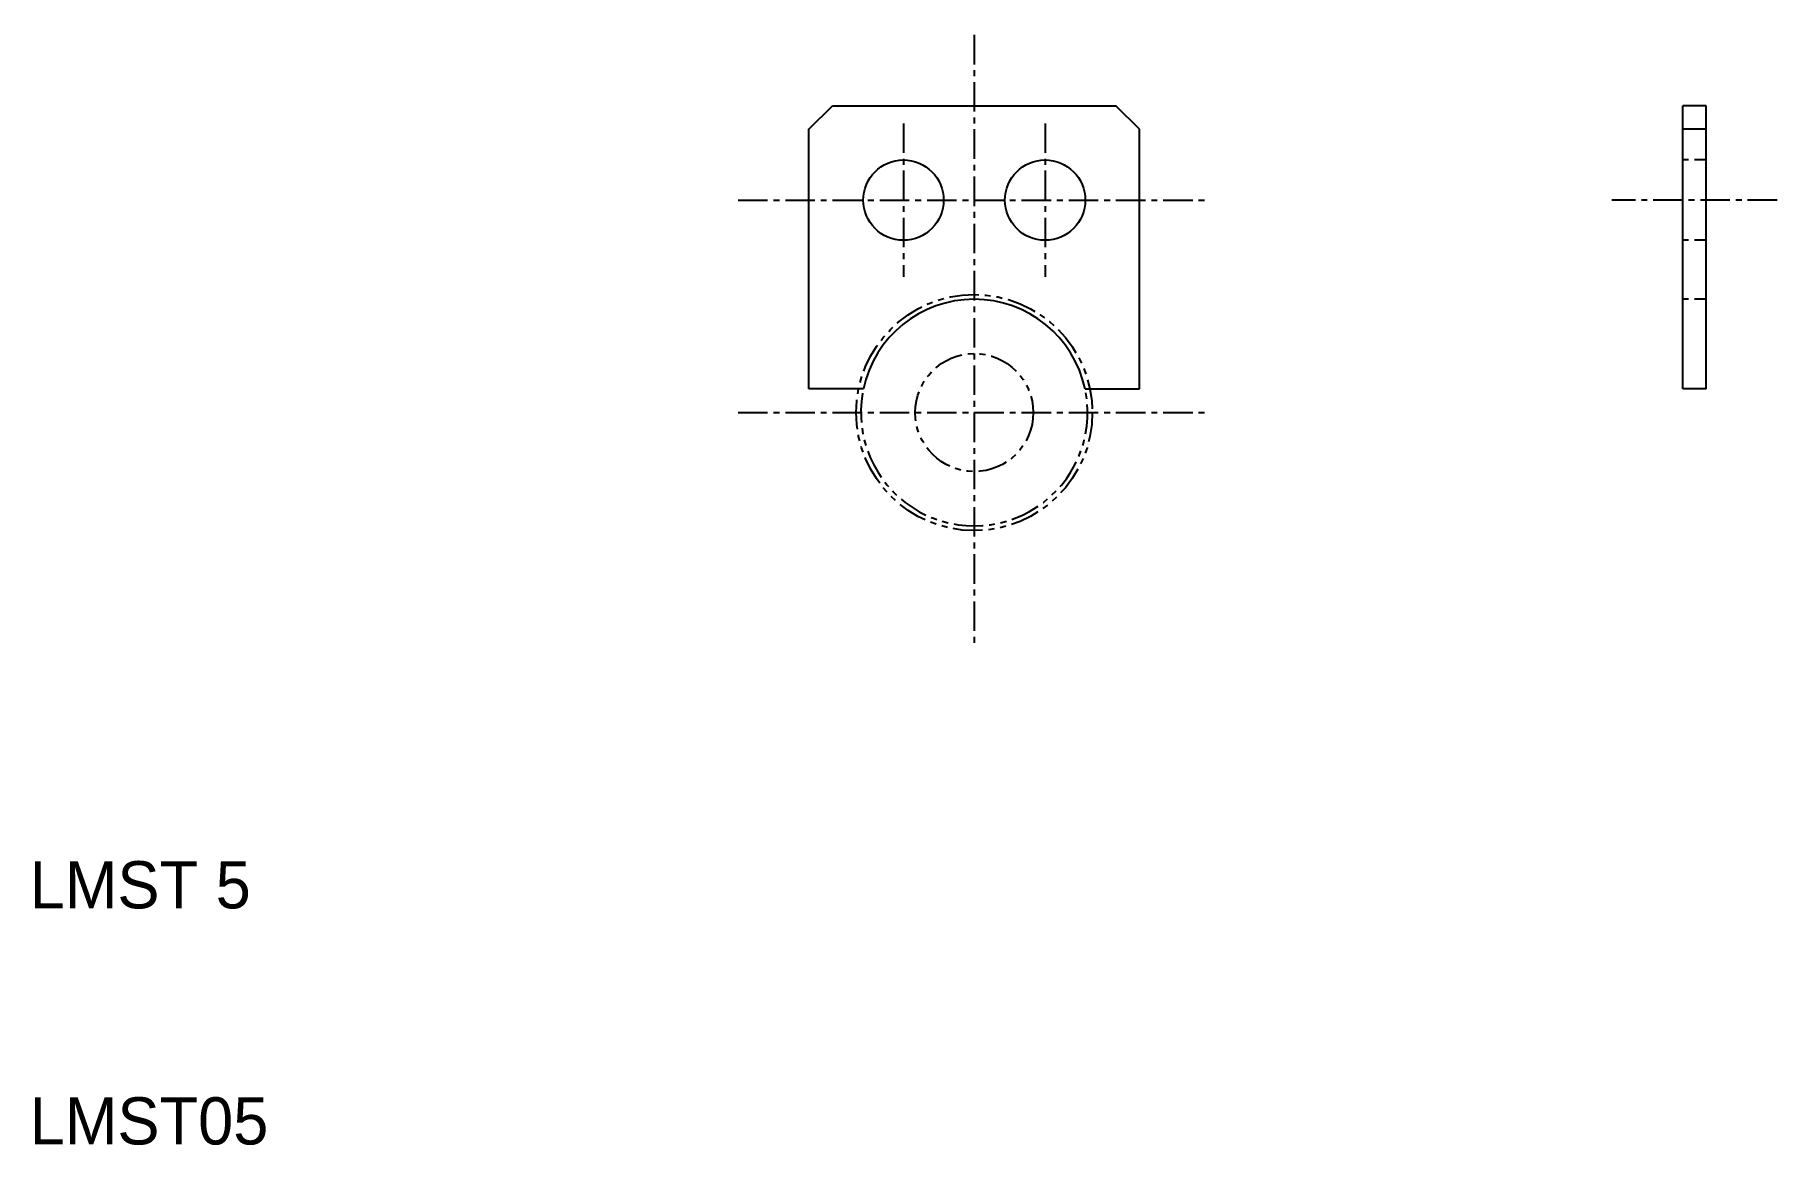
# Model space of a CAD drawing. Extents: x 10.2 to 84, y 10 to 57.
import ezdxf

# ---------------------------------------------------------------- set-up
doc = ezdxf.new("R2010")
doc.units = 0
for name, pattern in [('CENTER', [2, 1.25, -0.25, 0.25, -0.25]), ('DASHED', [0.75, 0.5, -0.25]), ('PHANTOM', [2.5, 1.25, -0.25, 0.25, -0.25, 0.25, -0.25])]:
    doc.linetypes.add(name, pattern=pattern)
doc.layers.get('0').update_dxf_attribs({"linetype": 'CONTINUOUS'})
doc.layers.add('CENTER', color=1, linetype='CENTER')

msp = doc.modelspace()

# ---------------------------------------------------------------- linework, layer by layer
msp.add_line((43, 53), (44, 54))
at = {"color": 7, "linetype": 'CONTINUOUS'}
for p, q in [((44, 54), (56, 54)), ((57, 53), (56, 54)), ((80, 42), (80, 54)), ((81, 54), (80, 54)), ((81, 53), (81, 54)), ((43, 42), (43, 53)), ((57, 42), (57, 53)), ((81, 53), (80, 53)), ((81, 51.7), (81, 53)), ((81, 50), (81, 51.7)), ((81, 48.3), (81, 50)), ((81, 45.8), (81, 48.3)), ((81, 42), (81, 45.8)), ((45.305, 42), (43, 42)), ((54.695, 42), (57, 42)), ((81, 42), (80, 42))]:
    msp.add_line(p, q, dxfattribs=at)
at = {"color": 3, "linetype": 'DASHED'}
for p, q in [((81, 51.7), (80, 51.7)), ((81, 48.3), (80, 48.3)), ((81, 45.8), (80, 45.8))]:
    msp.add_line(p, q, dxfattribs=at)
at = {"color": 7, "linetype": 'CONTINUOUS'}
for centre in [(47, 50), (53, 50)]:
    msp.add_circle(centre, 1.7, dxfattribs=at)
at = {"color": 3, "linetype": 'PHANTOM'}
for radius in [5, 2.5]:
    msp.add_circle((50, 41), radius, dxfattribs=at)
at = {"color": 7, "linetype": 'CONTINUOUS'}
msp.add_arc((50, 41), 4.8, 12.0247, 167.9753, dxfattribs=at)
at = {"color": 3, "linetype": 'PHANTOM'}
msp.add_arc((50, 41), 4.8, 170.05869, 10.01541, dxfattribs=at)
at = {"layer": 'CENTER', "color": 1, "linetype": 'CENTER'}
for p, q in [((50, 57), (50, 31)), ((47, 53.25), (47, 46.75)), ((53, 53.25), (53, 46.75)), ((40, 50), (60, 50)), ((84, 50), (77, 50)), ((40, 41), (60, 41))]:
    msp.add_line(p, q, dxfattribs=at)

# ---------------------------------------------------------------- texts
at = {"color": 7, "linetype": 'CENTER'}
for s, p in [('LMST 5', (10, 20)), ('LMST05', (10, 10))]:
    msp.add_text(s, height=2, dxfattribs=at).set_placement(p)

doc.saveas('drawing.dxf')
